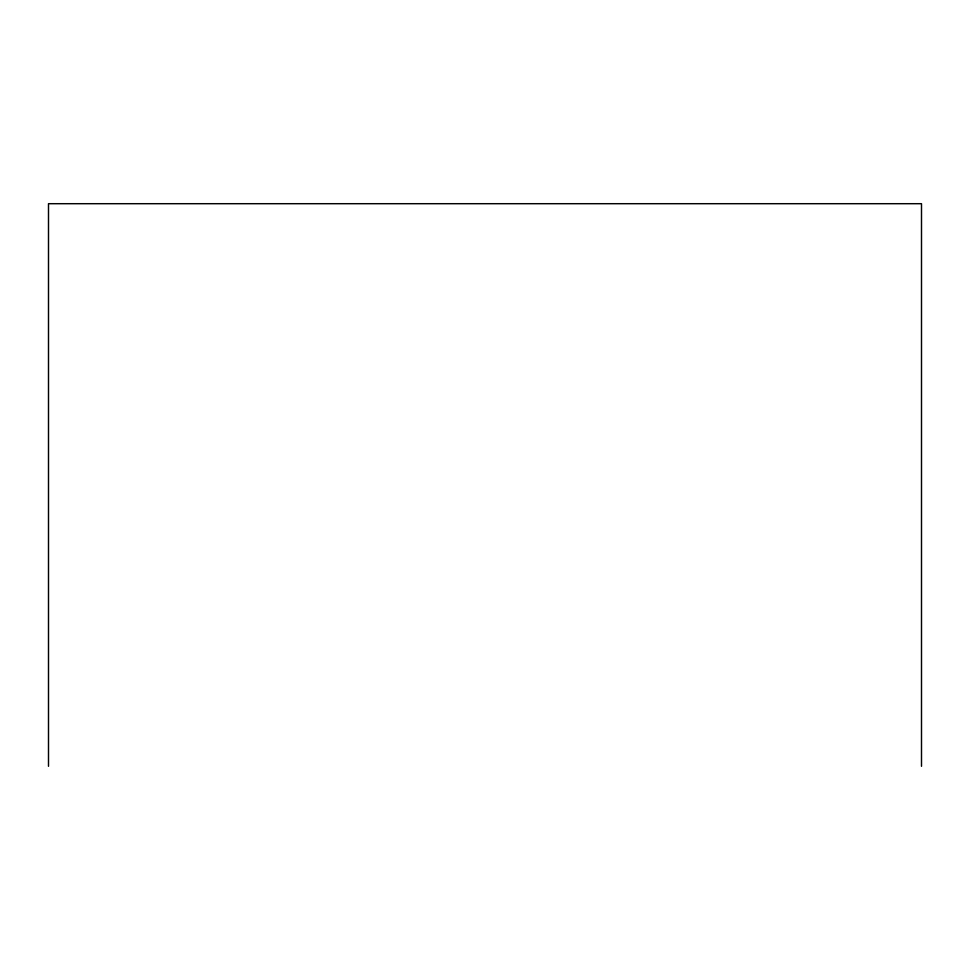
<?xml version="1.0" encoding="UTF-8"?>
<svg xmlns="http://www.w3.org/2000/svg" width="970" height="970" viewBox="0 0 970 970"><rect width="100%" height="100%" fill="white"/><g stroke="black" fill="none" stroke-linecap="round" stroke-linejoin="round"><path stroke-width="1.45" d="M921.5 766.3L921.5 203.7L48.5 203.7L48.5 766.3"/></g></svg>
